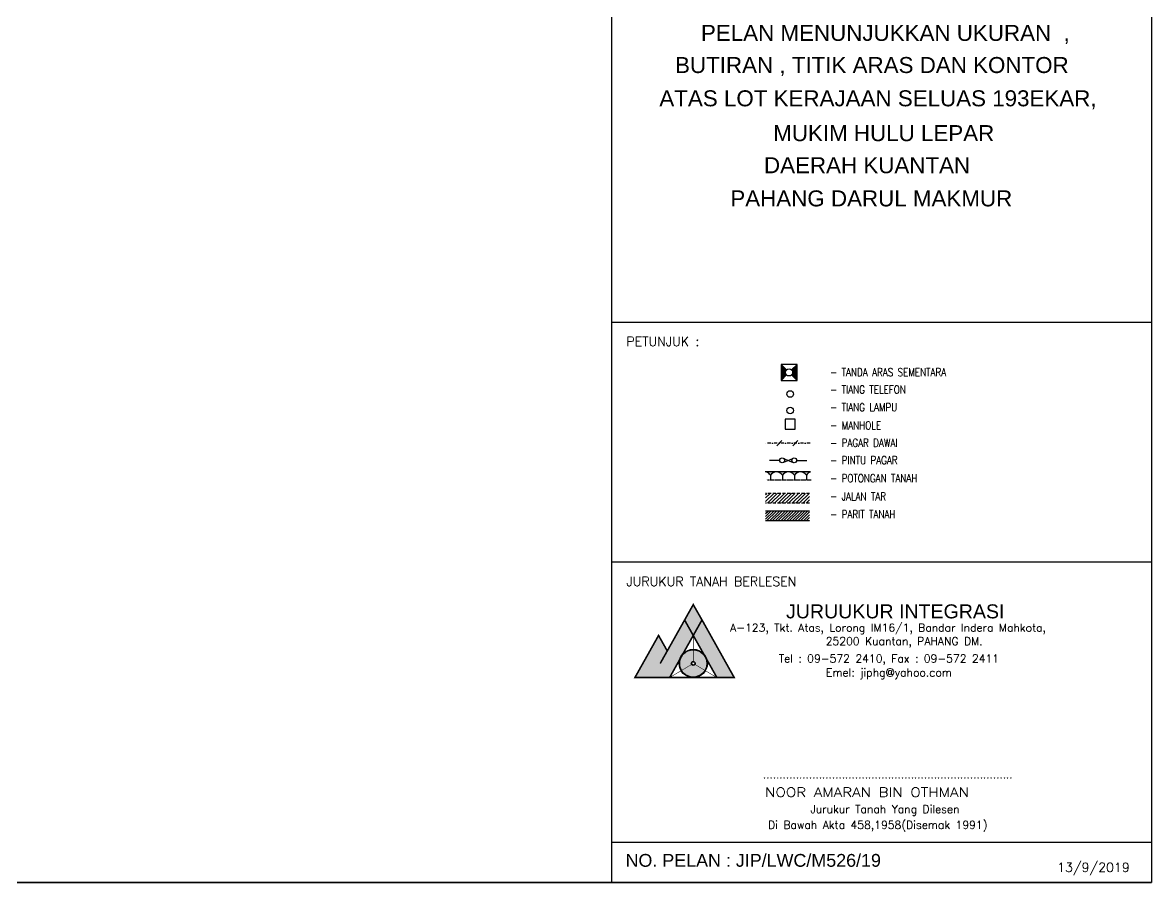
# Model space of a CAD drawing. Header units: millimetres. Extents: x 4167 to 8975, y 2111 to 5892.
# Drawn here: x 5447 to 6152, y 2111 to 2648 of the extents above; entities that cross this region are included whole.
import ezdxf

# ---------------------------------------------------------------- set-up
doc = ezdxf.new("R2010")
doc.units = ezdxf.units.MM
for name, pattern in [('DASHDOT', [1, 0.5, -0.25, 0, -0.25]), ('DASHED', [0.75, 0.5, -0.25]), ('DOT', [0.25, 0, -0.25])]:
    doc.linetypes.add(name, pattern=pattern)
for name, color, linetype in [('BORDER', 1, 'Continuous'), ('CJALAN', 51, 'Continuous'), ('CPARIT', 142, 'Continuous'), ('EDIT2', 10, 'Continuous'), ('FRAME', 7, 'Continuous')]:
    doc.layers.add(name, color=color, linetype=linetype)
doc.styles.add('BIASA', font='SIMPLEX.shx', dxfattribs={"height": 2})
doc.styles.add('ROMANC', font='romanc.shx', dxfattribs={"oblique": 15, "height": 2.3})
doc.styles.add('ROMANS', font='romans.shx', dxfattribs={"width": 0.85, "height": 1.125})
doc.styles.add('STYLE2', font='arial.ttf', dxfattribs={"width": 1.5, "height": 1.5})

msp = doc.modelspace()

# ---------------------------------------------------------------- hatches: boundary and pattern name
at = {"layer": 'CJALAN', "ltscale": 2}
h = msp.add_hatch(dxfattribs=at)
h.set_pattern_fill('ANSI31,_O', color=256, scale=12.49995)
h.set_pattern_definition([(45, (6040.9718, 12137.599), (-1.10484993, 1.10484993), [])])
h.paths.add_polyline_path([(5911.03, 2347.98), (5911.03, 2354.16), (5938.51, 2354.16), (5938.51, 2347.98)])
at = {"layer": 'CPARIT'}
h = msp.add_hatch(dxfattribs=at)
h.set_pattern_fill('ANSI31', color=256, scale=9.99996, style=0)
h.set_pattern_definition([(45, (6040.9718, 12137.599), (-0.88387994, 0.88387994), [])])
h.paths.add_polyline_path([(5911.03, 2336.89), (5911.03, 2343.07), (5938.51, 2343.07), (5938.51, 2336.89)])
at = {"layer": 'EDIT2'}
h = msp.add_hatch(color=256, dxfattribs=at)
h.dxf.hatch_style = 1
h.paths.add_polyline_path([(5911.46, 2367.5, -0.202375), (5914.03, 2365.46, -0.248509), (5917.68, 2367.5)])
h.paths.add_polyline_path([(5917.88, 2367.5, -0.248509), (5921.53, 2365.46, -0.253525), (5925.27, 2367.5)])
h.paths.add_polyline_path([(5925.3, 2367.5, -0.253525), (5929.03, 2365.46, -0.245909), (5932.63, 2367.5)])
h.paths.add_polyline_path([(5936.53, 2365.46, -0.22888), (5939.11, 2367.5), (5932.93, 2367.5, -0.245909)])
at = {"layer": 'FRAME'}
msp.add_hatch(color=10, dxfattribs=at).paths.add_polyline_path([(5865.8, 2265.37), (5871.26, 2275.08), (5865.8, 2284.63), (5860.4, 2275)])
msp.add_hatch(color=10, dxfattribs=at).paths.add_polyline_path([(5865.8, 2265.37), (5871.26, 2275.08), (5865.8, 2284.63), (5860.4, 2275)])
h = msp.add_hatch(color=160, dxfattribs=at)
h.paths.add_polyline_path([(5857.29, 2250.21, -0.122861), (5859.38, 2253.93), (5865.8, 2265.37), (5860.4, 2275), (5849.55, 2255.7), (5844.12, 2265.37), (5829.34, 2239.05), (5851.02, 2239.05)])
h.paths.add_polyline_path([(5871.26, 2275.08), (5865.8, 2265.37), (5872.23, 2253.93, -0.122847), (5874.32, 2250.21), (5880.59, 2239.05), (5883.39, 2239.05), (5891.41, 2239.05)])
h = msp.add_hatch(color=160, dxfattribs=at)
h.paths.add_polyline_path([(5857.29, 2250.21, -0.122861), (5859.38, 2253.93), (5865.8, 2265.37), (5860.4, 2275), (5849.55, 2255.7), (5844.12, 2265.37), (5829.34, 2239.05), (5851.02, 2239.05)])
h.paths.add_polyline_path([(5871.26, 2275.08), (5865.8, 2265.37), (5872.23, 2253.93, -0.122847), (5874.32, 2250.21), (5880.59, 2239.05), (5883.39, 2239.05), (5891.41, 2239.05)])
h = msp.add_hatch(color=50, dxfattribs=at)
h.paths.add_polyline_path([(5865.8, 2249.1), (5865.8, 2256.36, 0.414214), (5857.32, 2247.88, 0.135409), (5858.52, 2243.53), (5864.75, 2247.25, -0.582282)])
h.paths.add_polyline_path([(5866.85, 2247.25), (5873.09, 2243.53, 0.135408), (5874.29, 2247.88, 0.414213), (5865.8, 2256.36), (5865.8, 2249.1, -0.58228)])
h.paths.add_polyline_path([(5873.09, 2243.53), (5866.85, 2247.25, -0.567551), (5864.75, 2247.25), (5858.52, 2243.53, 0.567551)])
h = msp.add_hatch(color=50, dxfattribs=at)
h.paths.add_polyline_path([(5865.8, 2249.1), (5865.8, 2256.36, 0.414214), (5857.32, 2247.88, 0.135409), (5858.52, 2243.53), (5864.75, 2247.25, -0.582282)])
h.paths.add_polyline_path([(5866.85, 2247.25), (5873.09, 2243.53, 0.135408), (5874.29, 2247.88, 0.414213), (5865.8, 2256.36), (5865.8, 2249.1, -0.58228)])
h.paths.add_polyline_path([(5873.09, 2243.53), (5866.85, 2247.25, -0.567551), (5864.75, 2247.25), (5858.52, 2243.53, 0.567551)])

# ---------------------------------------------------------------- linework, layer by layer
at = {"layer": 'BORDER', "color": 7}
msp.add_line((6152.14, 2111.06), (4167.12, 2111.06), dxfattribs=at)
at = {"layer": 'EDIT2', "color": 7}
for p, q in [((6152.14, 3486.06), (6152.14, 2111.06)), ((5814.65, 2711.06), (5814.65, 2111.06)), ((5814.65, 2461.06), (6152.14, 2461.06)), ((6152.14, 2311.06), (5814.65, 2311.06)), ((6152.14, 2136.06), (5814.65, 2136.06))]:
    msp.add_line(p, q, dxfattribs=at)
at = {"layer": 'EDIT2'}
for p, q in [((5920.67, 2434.76), (5924.08, 2431.35)), ((5930.67, 2434.76), (5920.67, 2434.76)), ((5920.67, 2434.76), (5920.67, 2424.76)), ((5920.67, 2434.58), (5920.85, 2434.58)), ((5920.67, 2434.26), (5921.17, 2434.26)), ((5930.67, 2434.76), (5927.26, 2431.35)), ((5930.18, 2434.26), (5930.67, 2434.26)), ((5930.49, 2434.58), (5930.67, 2434.58)), ((5930.67, 2424.76), (5930.67, 2434.76)), ((5920.67, 2433.95), (5921.48, 2433.95)), ((5920.67, 2433.64), (5921.79, 2433.64)), ((5920.67, 2433.33), (5922.1, 2433.33)), ((5920.67, 2433.01), (5922.42, 2433.01)), ((5920.67, 2432.7), (5922.73, 2432.7)), ((5920.67, 2432.39), (5923.04, 2432.39)), ((5920.67, 2432.08), (5923.35, 2432.08)), ((5920.67, 2431.76), (5923.67, 2431.76)), ((5920.67, 2431.45), (5923.98, 2431.45)), ((5920.67, 2431.14), (5923.9, 2431.14)), ((5920.67, 2430.83), (5923.69, 2430.83)), ((5920.67, 2430.51), (5923.55, 2430.51)), ((5920.67, 2430.2), (5923.47, 2430.2)), ((5920.67, 2429.89), (5923.43, 2429.89)), ((5920.67, 2429.58), (5923.43, 2429.58)), ((5920.67, 2429.26), (5923.48, 2429.26)), ((5920.67, 2428.95), (5923.57, 2428.95)), ((5920.67, 2428.64), (5923.72, 2428.64)), ((5920.67, 2428.33), (5923.94, 2428.33)), ((5924.08, 2428.17), (5920.67, 2424.76)), ((5920.67, 2428.02), (5923.93, 2428.02)), ((5920.67, 2427.7), (5923.62, 2427.7)), ((5920.67, 2427.39), (5923.3, 2427.39)), ((5920.67, 2427.08), (5922.99, 2427.08)), ((5927.26, 2428.17), (5930.67, 2424.76)), ((5927.37, 2431.45), (5930.67, 2431.45)), ((5927.41, 2428.33), (5930.67, 2428.33)), ((5927.42, 2428.02), (5930.67, 2428.02)), ((5927.45, 2431.14), (5930.67, 2431.14)), ((5927.62, 2428.64), (5930.67, 2428.64)), ((5927.65, 2430.83), (5930.67, 2430.83)), ((5927.68, 2431.76), (5930.67, 2431.76)), ((5927.73, 2427.7), (5930.67, 2427.7)), ((5927.77, 2428.95), (5930.67, 2428.95)), ((5927.79, 2430.51), (5930.67, 2430.51)), ((5927.87, 2429.26), (5930.67, 2429.26)), ((5927.88, 2430.2), (5930.67, 2430.2)), ((5927.91, 2429.58), (5930.67, 2429.58)), ((5927.92, 2429.89), (5930.67, 2429.89)), ((5927.99, 2432.08), (5930.67, 2432.08)), ((5928.04, 2427.39), (5930.67, 2427.39)), ((5928.3, 2432.39), (5930.67, 2432.39)), ((5928.35, 2427.08), (5930.67, 2427.08)), ((5928.62, 2432.7), (5930.67, 2432.7)), ((5928.93, 2433.01), (5930.67, 2433.01)), ((5929.24, 2433.33), (5930.67, 2433.33)), ((5929.55, 2433.64), (5930.67, 2433.64)), ((5929.87, 2433.95), (5930.67, 2433.95)), ((5920.67, 2426.77), (5922.68, 2426.77)), ((5920.67, 2426.45), (5922.37, 2426.45)), ((5920.67, 2426.14), (5922.05, 2426.14)), ((5920.67, 2425.83), (5921.74, 2425.83)), ((5920.67, 2425.52), (5921.43, 2425.52)), ((5920.67, 2425.2), (5921.12, 2425.2)), ((5920.67, 2424.89), (5920.8, 2424.89)), ((5920.67, 2424.76), (5930.67, 2424.76)), ((5928.67, 2426.77), (5930.67, 2426.77)), ((5928.98, 2426.45), (5930.67, 2426.45)), ((5929.29, 2426.14), (5930.67, 2426.14)), ((5929.6, 2425.83), (5930.67, 2425.83)), ((5929.92, 2425.52), (5930.67, 2425.52)), ((5930.23, 2425.2), (5930.67, 2425.2)), ((5930.54, 2424.89), (5930.67, 2424.89)), ((5921.2, 2387.25), (5918.07, 2383.79)), ((5931.2, 2387.23), (5928.07, 2383.77)), ((5919.89, 2374.78), (5913.53, 2374.78)), ((5922.24, 2376.02), (5928.16, 2373.49)), ((5922.4, 2373.67), (5927.98, 2375.95)), ((5930.42, 2374.78), (5936.78, 2374.78)), ((5939.11, 2367.5), (5910.77, 2367.5)), ((5914.03, 2365.46), (5914.03, 2362.52)), ((5921.53, 2365.46), (5921.53, 2362.52)), ((5929.03, 2365.46), (5929.03, 2362.52)), ((5936.53, 2365.46), (5936.53, 2362.52)), ((5938.51, 2343.07), (5911.03, 2343.07)), ((5938.51, 2336.89), (5911.03, 2336.89)), ((4167.12, 2111.06), (6152.14, 2111.06))]:
    msp.add_line(p, q, dxfattribs=at)
at = {"layer": 'EDIT2', "linetype": 'DASHDOT', "ltscale": 4}
msp.add_line((5938.84, 2385.5), (5910.45, 2385.5), dxfattribs=at)
at = {"layer": 'EDIT2', "linetype": 'DOT', "ltscale": 4}
msp.add_line((5939.11, 2362.52), (5910.77, 2362.52), dxfattribs=at)
at = {"layer": 'EDIT2', "color": 2, "linetype": 'DASHED', "ltscale": 4}
for p, q in [((5938.51, 2354.16), (5911.03, 2354.16)), ((5938.51, 2347.98), (5911.03, 2347.98))]:
    msp.add_line(p, q, dxfattribs=at)
at = {"layer": 'EDIT2'}
msp.add_lwpolyline([(5929.51, 2400.43), (5923.15, 2400.43), (5923.15, 2394.23), (5929.51, 2394.23)], close=True, dxfattribs=at)
for centre, radius in [((5925.67, 2429.76), 2.25), ((5926.43, 2416.22), 2.06), ((5926.43, 2405.87), 2.06), ((5921.39, 2374.78), 1.5), ((5928.92, 2374.78), 1.5)]:
    msp.add_circle(centre, radius, dxfattribs=at)
for centre, radius, start, end in [((5910.33, 2363.44), 4.22, 28.64656, 74.40934), ((5917.78, 2363.04), 4.46, 32.85835, 147.14165), ((5925.28, 2363.03), 4.47, 32.88551, 147.11449), ((5932.78, 2363.04), 4.46, 32.82774, 147.17226), ((5939.93, 2363.81), 3.78, 102.62756, 154.19477)]:
    msp.add_arc(centre, radius, start, end, dxfattribs=at)
at = {"layer": 'FRAME', "color": 7, "const_width": 1.01}
for points in [[(5865.8, 2265.37), (5860.4, 2275), (5865.8, 2284.63), (5871.26, 2275.08)], [(5865.8, 2265.37), (5860.4, 2275), (5865.8, 2284.63), (5871.26, 2275.08)], [(5871.26, 2275.08), (5865.8, 2265.37), (5880.59, 2239.05), (5891.41, 2239.05), (5871.26, 2275.08)], [(5871.26, 2275.08), (5865.8, 2265.37), (5880.59, 2239.05), (5891.41, 2239.05), (5871.26, 2275.08)]]:
    msp.add_lwpolyline(points, close=True, dxfattribs=at)
at = {"layer": 'FRAME', "color": 7}
for points, const_width in [([(5849.55, 2255.7), (5844.12, 2265.37), (5829.34, 2239.05), (5851.02, 2239.05), (5865.8, 2265.37), (5860.4, 2275), (5845.14, 2247.84)], 1.01), ([(5849.55, 2255.7), (5844.12, 2265.37), (5829.34, 2239.05), (5851.02, 2239.05), (5865.8, 2265.37), (5860.4, 2275), (5845.14, 2247.84)], 1.01), ([(5865.8, 2248.94), (5865.8, 2265.37)], 0.326), ([(5865.8, 2248.94), (5865.8, 2265.37)], 0.326), ([(5851.02, 2239.05), (5864.89, 2247.33)], 0.326), ([(5851.02, 2239.05), (5864.89, 2247.33)], 0.326), ([(5866.72, 2247.33), (5880.59, 2239.05)], 0.326), ([(5866.72, 2247.33), (5880.59, 2239.05)], 0.326), ([(5848.22, 2239.05), (5883.39, 2239.05)], 1.01), ([(5848.22, 2239.05), (5883.39, 2239.05)], 1.01)]:
    msp.add_lwpolyline(points, dxfattribs=dict(at, const_width=const_width))
for radius in [8.83, 8.83, 8.79, 8.79, 8.76, 8.76, 8.73, 8.73, 8.69, 8.69, 8.66, 8.66, 8.62, 8.62, 8.59, 8.59, 8.55, 8.55, 8.52, 8.52, 8.48, 8.48, 8.48, 8.48]:
    msp.add_circle((5865.8, 2247.88), radius, dxfattribs=at)
at = {"layer": 'FRAME'}
for radius in [1.22, 1.22, 1.18, 1.18, 1.14, 1.14, 1.1, 1.1, 1.06, 1.06]:
    msp.add_circle((5865.8, 2247.88), radius, dxfattribs=at)

# ---------------------------------------------------------------- texts
at = {"layer": 'EDIT2', "color": 7, "linetype": 'Continuous', "style": 'STYLE2'}
for s, p in [('PELAN MENUNJUKKAN UKURAN  ,', (5870.6, 2636.86)), ('BUTIRAN , TITIK ARAS DAN KONTOR', (5854.43, 2616.79)), ('ATAS LOT KERAJAAN SELUAS 193EKAR,', (5844.61, 2595.99))]:
    msp.add_text(s, height=10, dxfattribs=at).set_placement(p)
at = {"layer": 'EDIT2', "linetype": 'Continuous', "style": 'STYLE2'}
for s, height, p in [('MUKIM HULU LEPAR', 10, (5915.77, 2574.23)), ('DAERAH KUANTAN', 10, (5910.01, 2554.18)), ('PAHANG DARUL MAKMUR', 10, (5888.98, 2533.46)), ('JURUUKUR INTEGRASI', 8.75, (5923.79, 2276.05)), ('NO. PELAN : JIP/LWC/M526/19', 8, (5823.49, 2120.84))]:
    msp.add_text(s, height=height, dxfattribs=at).set_placement(p)
at = {"layer": 'EDIT2', "color": 7, "style": 'BIASA'}
for s, p in [('PETUNJUK :', (5824.03, 2446.22)), ('JURUKUR TANAH BERLESEN', (5824.03, 2296.21)), ('13/9/2019', (6093.23, 2117.6))]:
    msp.add_text(s, height=5.75, dxfattribs=at).set_placement(p)
at = {"layer": 'EDIT2', "color": 7, "style": 'BIASA', "width": 0.8}
for s, p in [('- TANDA ARAS SEMENTARA', (5951.34, 2427.36)), ('- TIANG TELEFON', (5951.34, 2416.51)), ('- TIANG LAMPU', (5951.34, 2405.42)), ('- MANHOLE', (5951.34, 2394.12)), ('- PAGAR DAWAI', (5951.34, 2383.25)), ('- PINTU PAGAR', (5951.34, 2372.38)), ('- POTONGAN TANAH', (5951.34, 2361.08)), ('- JALAN TAR', (5951.34, 2349.77)), ('- PARIT TANAH', (5951.34, 2338.55))]:
    msp.add_text(s, height=5, dxfattribs=at).set_placement(p)
at = {"layer": 'FRAME', "color": 7, "style": 'ROMANS'}
for s, p in [('A-123, Tkt. Atas, Lorong IM16/1, Bandar Indera Mahkota,', (5888.84, 2267.74)), ('25200 Kuantan, PAHANG DM.', (5948.59, 2259.33)), ('Tel : 09-572 2410, Fax : 09-572 2411', (5919.24, 2248.48)), ('Emel: jiphg@yahoo.com', (5948.71, 2239.74)), ('Jurukur Tanah Yang Dilesen', (5938.99, 2154.4)), ('Di Bawah Akta 458,1958(Disemak 1991)', (5912.62, 2144.55))]:
    msp.add_text(s, height=4.9421, dxfattribs=at).set_placement(p)
at = {"layer": 'FRAME', "color": 7, "style": 'ROMANC', "width": 1.2}
for s, height, p in [('............................................................................', 3.9921, (5909.32, 2176.11)), ('NOOR AMARAN BIN OTHMAN', 5.75, (5910.68, 2164.54))]:
    msp.add_text(s, height=height, dxfattribs=at).set_placement(p)

doc.saveas('drawing.dxf')
